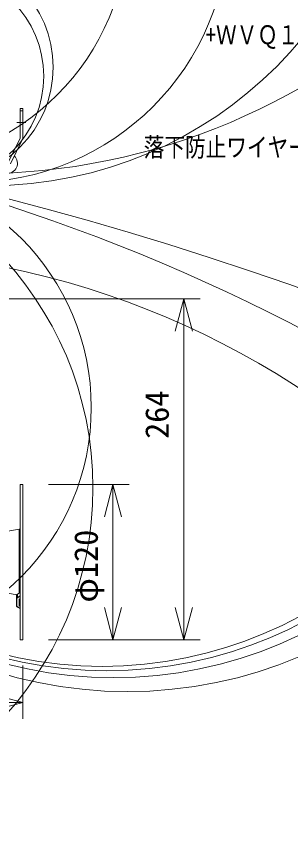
# Model space of a CAD drawing. Units: millimetres, scale not verified. Extents: x -1150 to 236, y -547 to 614.
# Drawn here: x 35.8 to 57, y -16.5 to 46.2 of the extents above; entities that cross this region are included whole.
import ezdxf
from ezdxf.enums import TextEntityAlignment as Align

# ---------------------------------------------------------------- set-up
doc = ezdxf.new("R2010")
doc.units = ezdxf.units.MM
doc.header["$LTSCALE"] = 0.125
doc.layers.add('0-0_0', color=1, linetype='Continuous', lineweight=18)
doc.layers.add('0-4_GAIKEI', color=1, linetype='Continuous', lineweight=18)
doc.layers.add('0-5_TOUROKU', color=7, linetype='Continuous')
doc.styles.add('ＭＳ ゴシック', font='')
doc.styles.get('ＭＳ ゴシック').set_extended_font_data('MS Gothic')

# ---------------------------------------------------------------- blocks, each defined once
blk = doc.blocks.new('_Open30')
at = {"layer": '0-0_0', "color": 7}
blk.add_line((0, 0), (-1, 0), dxfattribs=at)
blk.add_lwpolyline([(-1, 0.26795), (0, 0), (-1, -0.26795)], dxfattribs=at)
blk = doc.blocks.new('D1')
at = {"layer": '0-0_0', "color": 7}
for p, q in [((209.363, 85.845), (243.513, 85.845)), ((242.263, 83.345), (242.263, 61.975)), ((231.763, 59.475), (243.513, 59.475))]:
    blk.add_line(p, q, dxfattribs=at)
at = {"layer": '0-0_0', "xscale": 2.5, "yscale": 2.5}
for p, rotation in [((242.263, 85.845), 90), ((242.263, 59.475), 270)]:
    blk.add_blockref('_Open30', p, dxfattribs=dict(at, rotation=rotation))
at = {"layer": '0-0_0', "color": 7, "style": 'ＭＳ ゴシック'}
blk.add_text('264', height=1.833, rotation=90, dxfattribs=at).set_placement((241.638, 75.0098), align=Align.BOTTOM_LEFT)
blk = doc.blocks.new('D2')
at = {"layer": '0-0_0', "color": 7}
for p, q in [((203.7745, 83.6443), (203.7745, 53.3651)), ((229.763, 57.475), (229.763, 53.3651)), ((206.2745, 54.6151), (227.263, 54.6151))]:
    blk.add_line(p, q, dxfattribs=at)
at = {"layer": '0-0_0', "xscale": 2.5, "yscale": 2.5, "rotation": 180}
blk.add_blockref('_Open30', (203.7745, 54.6151), dxfattribs=at)
at = {"layer": '0-0_0', "xscale": 2.5, "yscale": 2.5}
blk.add_blockref('_Open30', (229.763, 54.6151), dxfattribs=at)
at = {"layer": '0-0_0', "color": 7, "style": 'ＭＳ ゴシック'}
blk.add_text('260', height=1.833, dxfattribs=at).set_placement((214.8938, 55.2401), align=Align.BOTTOM_LEFT)
blk = doc.blocks.new('D3')
at = {"layer": '0-0_0', "color": 7}
for p, q in [((231.763, 71.475), (238.013, 71.475)), ((236.763, 68.975), (236.763, 61.975)), ((231.763, 59.475), (238.013, 59.475))]:
    blk.add_line(p, q, dxfattribs=at)
at = {"layer": '0-0_0', "xscale": 2.5, "yscale": 2.5}
for p, rotation in [((236.763, 71.475), 90), ((236.763, 59.475), 270)]:
    blk.add_blockref('_Open30', p, dxfattribs=dict(at, rotation=rotation))
at = {"layer": '0-0_0', "color": 7, "style": 'ＭＳ ゴシック'}
blk.add_text('φ120', height=1.833, rotation=90, dxfattribs=at).set_placement((236.138, 62.35), align=Align.BOTTOM_LEFT)

msp = doc.modelspace()

# ---------------------------------------------------------------- linework, layer by layer
at = {"layer": '0-0_0', "color": 7}
for p, q in [((36.0617, 9.9808), (36.0617, -2.0192)), ((36.0617, 9.9808), (36.2617, 9.9808)), ((36.2617, -2.0192), (36.2617, 9.9808)), ((35.9791, 6.5257), (35.1096, 6.3723)), ((35.8069, 1.4663), (35.1096, 1.5893)), ((36.0617, -2.0192), (36.2617, -2.0192))]:
    msp.add_line(p, q, dxfattribs=at)
at = {"layer": '0-0_0'}
for p, q in [((35.9791, 1.5831), (35.9791, 6.5257)), ((35.7817, 0.6291), (35.7817, 1.3928)), ((36.0617, 1.6249), (35.8531, 1.5011)), ((35.8571, 1.5107), (36.0617, 1.6321)), ((36.0617, 1.3356), (35.8724, 1.2232)), ((35.8117, 0.6079), (35.8117, 1.1312)), ((35.9817, 1.1312), (36.0617, 1.1786)), ((35.9817, 1.1312), (35.9817, 0.6079)), ((36.0617, 0.8433), (35.9817, 0.8908)), ((35.8724, 0.5158), (36.0617, 0.4035)), ((36.0617, 0.5604), (35.9817, 0.6079))]:
    msp.add_line(p, q, dxfattribs=at)
for points in [[(35.8571, 1.5107), (35.8321, 1.493), (35.8117, 1.4724), (35.7964, 1.4498), (35.7854, 1.4219), (35.7817, 1.3928)], [(35.8531, 1.5011), (35.8531, 1.2607), (36.0617, 1.3845)], [(36.0617, 0.3898), (35.8571, 0.5112), (35.8321, 0.5289), (35.8117, 0.5495), (35.7964, 0.5722), (35.7854, 0.6), (35.7817, 0.6291)]]:
    msp.add_lwpolyline(points, dxfattribs=at)
at = {"layer": '0-0_0', "color": 7}
msp.add_arc((35.9617, 6.6241), 0.1, 280, 0, dxfattribs=at)
at = {"layer": '0-0_0'}
for centre, major_axis, ratio, start_param, end_param in [((35.9817, 1.3928), (0.2, 0), 0.707107, 2.2690372, 3.1415927), ((35.9817, 1.1524), (-0.2, 0), 0.707107, 5.4106299, 6.2831853), ((35.8724, 1.4849), (-0.0153, 0.0258), 0.454579, 6.2830899, 6.9368318), ((35.8724, 1.2445), (-0.0153, 0.0258), 0.454579, 0.6536465, 2.2244428), ((35.8117, 1.1524), (0.03, 0), 0.707107, 3.1415927, 4.712389), ((35.8117, 0.6291), (-0.03, 0), 0.707107, 6.2831853, 7.8539816), ((35.9817, 1.1312), (-0.17, 0), 0.707107, 5.4106299, 6.2831853), ((36.0917, 0.8695), (-0.03, 0), 0.707107, 0, 0.0489997), ((35.9817, 0.6079), (-0.17, 0), 0.707107, 6.2831853, 7.1557407), ((35.8724, 0.537), (0.0153, 0.0258), 0.454579, 3.141688, 4.0587425), ((36.0917, 0.3746), (-0.03, 0), 0.707107, 6.2831853, 6.3376844)]:
    msp.add_ellipse(centre, major_axis=major_axis, ratio=ratio, start_param=start_param, end_param=end_param, dxfattribs=at)
at = {"layer": '0-4_GAIKEI'}
for p, q in [((36.2617, 39.0808), (36.0617, 39.0808)), ((36.0617, 39.0808), (36.0617, 36.7854)), ((36.2617, 38.8808), (36.0617, 38.8808)), ((36.2617, 36.7854), (36.2617, 39.0808)), ((36.0597, 36.7767), (35.1477, 34.8901)), ((35.3278, 34.8031), (36.2398, 36.6896))]:
    msp.add_line(p, q, dxfattribs=at)
at = {"layer": '0-4_GAIKEI', "color": 3}
msp.add_line((35.8117, 37.9808), (36.5117, 37.9808), dxfattribs=at)
at = {"layer": '0-4_GAIKEI'}
for centre, radius in [((-36.2527, 100.9041), 72.4665), ((32.6137, 84.7365), 50.7235), ((33.7045, 64.5758), 31.4639), ((32.1542, 53.4396), 20.0982), ((25.6732, 53.3863), 18.7629), ((44.37, 28.0988), 34.127), ((43.2972, 28.1073), 33.0542), ((42.4251, 28.101), 32.1781), ((42.7676, 28.0988), 32.5206), ((29.928, 42.2615), 8.7005), ((29.7756, 41.5665), 8.1216), ((-32.1486, -227.5218), 268.1278), ((-10.9583, -110.2936), 149.1148), ((15.5004, 9.7313), 26.2082), ((23.1045, 15.9397), 18.4752), ((21.7696, -37.7129), 65.8138)]:
    msp.add_circle(centre, radius, dxfattribs=at)
for centre, radius, start, end in [((36.0417, 36.7854), 0.02, 334.20001, 0), ((36.0417, 36.7854), 0.22, 334.20001, 0.00001), ((35.0863, 34.8269), 0.77, 262.77215, 46.99804)]:
    msp.add_arc(centre, radius, start, end, dxfattribs=at)

# ---------------------------------------------------------------- block references
at = {"layer": '0-0_0'}
for name in ['D1', 'D2', 'D3']:
    msp.add_blockref(name, (-193.5013, -61.4941), dxfattribs=at)

# ---------------------------------------------------------------- texts
at = {"layer": '0-5_TOUROKU', "style": 'ＭＳ ゴシック', "width": 0.8}
for s, p in [('+ＷＶＱ１８１', (50.4453, 43.6059)), ('落下防止ワイヤー付', (45.6453, 34.9059))]:
    msp.add_text(s, height=1.466, dxfattribs=at).set_placement(p, align=Align.BOTTOM_LEFT)

doc.saveas('drawing.dxf')
